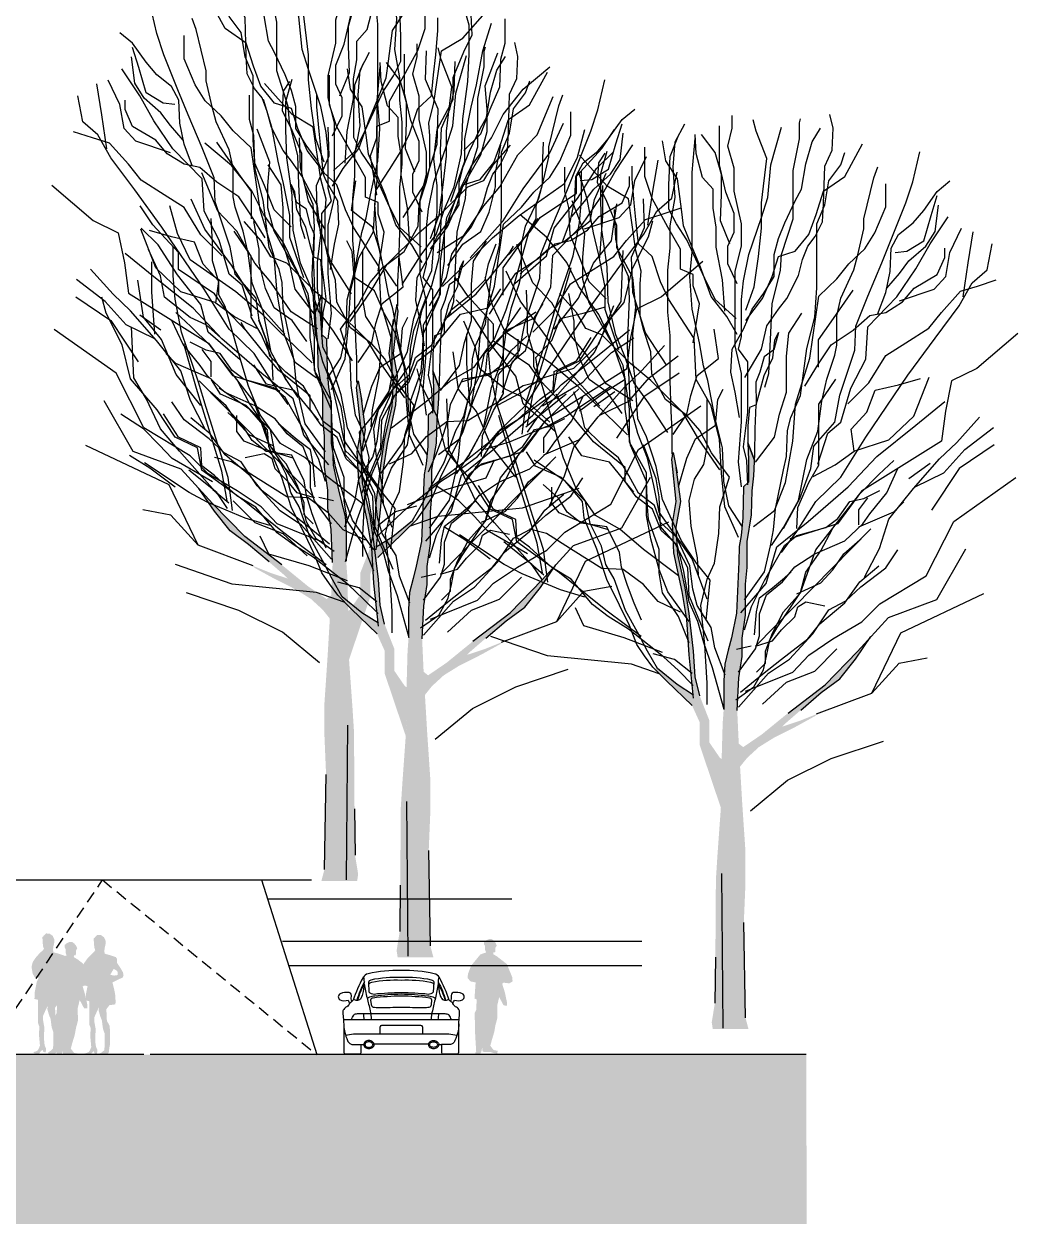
# Model space of a CAD drawing. Header units: metres. Extents: x 11 to 190, y 38 to 70.
# Drawn here: x 142.3 to 157.45, y 37.58 to 55.87 of the extents above; entities that cross this region are included whole.
import ezdxf

# ---------------------------------------------------------------- set-up
doc = ezdxf.new("R2010")
doc.units = ezdxf.units.M
doc.header["$LTSCALE"] = 0.01
doc.linetypes.add('AUSGEZOGEN', pattern=[1000, 1000, 0])
doc.linetypes.add('GESTRICHELT', pattern=[9, 6, -3])
for name, color, linetype in [('A_ansicht', 9, 'CONTINUOUS'), ('A_Baum', 250, 'CONTINUOUS'), ('A_Schraff_gelände', 251, 'CONTINUOUS'), ('A_Schraff_Stuck', 23, 'CONTINUOUS'), ('CP-CAR', 1, 'CONTINUOUS'), ('FASSADE', 7, 'AUSGEZOGEN'), ('PERSONEN', 7, 'CONTINUOUS')]:
    doc.layers.add(name, color=color, linetype=linetype)

# ---------------------------------------------------------------- blocks, each defined once
blk = doc.blocks.new('baum1')
at = {"layer": 'A_Baum', "linetype": 'Continuous'}
for points in [[(139.268, 243.467), (139.25, 243.747), (139.214, 244.249), (139.19, 244.589), (139.202, 244.84), (139.19, 245.267), (139.178, 245.428), (139.178, 245.757), (139.166, 245.948), (139.125, 246.109), (139.089, 246.252), (139.029, 246.536), (139.005, 247.127), (138.999, 247.306), (138.975, 247.431), (138.957, 247.634), (138.951, 247.992), (138.892, 248.046), (138.892, 248.303), (138.898, 248.5), (138.823, 248.301), (138.832, 248.118), (138.85, 247.945), (138.856, 247.67), (138.909, 247.364), (138.909, 247.061), (138.927, 246.872), (138.927, 246.72), (138.927, 246.512), (138.965, 246.247), (138.965, 246.039), (139.003, 245.793), (139.022, 245.414), (139.003, 244.998), (138.965, 244.354), (138.927, 243.787), (138.927, 243.427), (138.946, 242.973), (138.927, 241.875), (138.892, 241.744), (139.304, 241.744), (139.316, 241.822), (139.28, 242.043), (139.274, 242.574)], [(139.455, 245.018), (139.455, 245.28), (139.542, 245.471), (139.838, 245.758), (139.959, 245.879), (139.963, 245.932), (139.943, 245.898), (139.716, 245.715), (139.529, 245.596), (139.577, 246.055), (139.603, 246.464), (139.655, 246.786), (139.751, 247.23), (139.769, 247.569), (139.725, 247.822), (139.777, 248.309), (139.76, 248.388), (139.719, 248.164), (139.673, 247.822), (139.725, 247.526), (139.708, 247.212), (139.621, 246.829), (139.577, 246.533), (139.525, 246.098), (139.507, 245.802), (139.455, 245.584), (139.342, 245.297), (139.342, 245.045), (139.22, 244.867), (139.202, 244.857), (139.202, 244.84), (139.19, 244.589), (139.211, 244.295)], [(138.739, 245.139), (138.436, 245.386), (138.008, 245.712), (137.637, 246.094), (137.484, 246.262), (137.659, 246.005), (137.839, 245.78), (138.053, 245.622), (138.289, 245.42), (138.458, 245.274), (138.507, 245.228), (138.301, 245.296), (138.094, 245.379), (138.121, 245.353), (138.346, 245.229), (138.593, 245.105), (138.773, 244.993), (138.908, 244.869), (138.99, 244.767), (139.003, 244.998), (139.005, 245.034), (138.953, 244.993)]]:
    blk.add_hatch(color=256, dxfattribs=at).paths.add_polyline_path(points)
for p, q in [((137.917, 252.125), (137.953, 252.283)), ((138.305, 252.185), (138.293, 252.234)), ((138.802, 252.089), (138.839, 252.222)), ((139.081, 252.125), (139.081, 252.271)), ((137.929, 251.871), (137.917, 252.125)), ((138.159, 251.968), (138.062, 252.125)), ((138.305, 252.003), (138.305, 252.185)), ((138.633, 251.701), (138.511, 252.137)), ((138.681, 251.774), (138.802, 252.089)), ((139.13, 251.919), (139.081, 252.125)), ((139.227, 251.701), (139.227, 252.15)), ((139.737, 251.968), (139.627, 252.174)), ((137.783, 251.568), (137.577, 251.943)), ((138.232, 251.713), (138.159, 251.968)), ((138.378, 251.639), (138.305, 252.003)), ((139.276, 251.846), (139.433, 252.053)), ((139.494, 251.834), (139.506, 252.053)), ((139.542, 251.616), (139.506, 252.004)), ((139.797, 251.798), (139.7, 252.04)), ((139.761, 251.677), (139.737, 251.968)), ((139.846, 251.749), (139.882, 251.98)), ((136.997, 251.508), (136.916, 251.854)), ((137.829, 251.704), (137.782, 251.843)), ((138.014, 251.689), (137.929, 251.871)), ((139.057, 251.665), (139.13, 251.919)), ((139.203, 251.592), (139.276, 251.846)), ((139.421, 251.555), (139.494, 251.834)), ((139.809, 251.471), (139.797, 251.798)), ((140.088, 251.568), (140.088, 251.907)), ((140.594, 251.604), (140.521, 251.861)), ((140.521, 251.457), (140.839, 251.812)), ((140.619, 251.726), (140.545, 251.836)), ((137.447, 251.554), (137.401, 251.681)), ((137.967, 251.519), (137.829, 251.704)), ((138.026, 251.252), (138.014, 251.689)), ((138.281, 251.422), (138.232, 251.713)), ((138.669, 251.325), (138.633, 251.701)), ((138.742, 251.265), (138.681, 251.774)), ((139.057, 251.398), (139.057, 251.665)), ((139.154, 251.386), (139.227, 251.701)), ((139.712, 251.543), (139.846, 251.749)), ((139.737, 251.325), (139.761, 251.677)), ((140.234, 251.543), (140.234, 251.689)), ((140.631, 251.494), (140.619, 251.726)), ((141.011, 251.396), (141.011, 251.677)), ((136.716, 251.397), (136.57, 251.518)), ((137.563, 251.081), (137.447, 251.554)), ((138.026, 251.398), (137.783, 251.568)), ((138.013, 251.242), (137.967, 251.519)), ((138.378, 251.336), (138.378, 251.639)), ((139.203, 251.362), (139.203, 251.592)), ((139.3, 251.422), (139.421, 251.555)), ((139.542, 251.337), (139.542, 251.616)), ((139.664, 251.192), (139.712, 251.543)), ((140.004, 251.313), (140.088, 251.568)), ((140.21, 251.265), (140.234, 251.543)), ((140.594, 251.273), (140.594, 251.604)), ((140.753, 251.31), (140.851, 251.628)), ((136.873, 251.178), (136.716, 251.397)), ((137.077, 251.265), (136.997, 251.508)), ((137.309, 251.219), (137.309, 251.485)), ((138.111, 251.131), (138.026, 251.398)), ((138.353, 251.289), (138.281, 251.422)), ((138.972, 251.022), (139.057, 251.398)), ((139.057, 251.143), (139.154, 251.386)), ((139.3, 251.204), (139.3, 251.422)), ((139.809, 251.192), (139.809, 251.471)), ((140.276, 251.31), (140.521, 251.457)), ((140.533, 251.298), (140.631, 251.494)), ((140.962, 251.212), (141.011, 251.396)), ((136.74, 250.936), (136.703, 251.239)), ((136.788, 251.118), (136.716, 251.348)), ((137.239, 250.861), (137.077, 251.265)), ((138.106, 251.023), (138.013, 251.242)), ((138.038, 251.046), (138.026, 251.252)), ((138.475, 251.034), (138.353, 251.289)), ((138.378, 251.081), (138.378, 251.336)), ((138.742, 251.095), (138.669, 251.325)), ((138.742, 250.974), (138.742, 251.265)), ((139.215, 251.058), (139.203, 251.362)), ((139.542, 250.998), (139.542, 251.337)), ((139.797, 250.998), (139.737, 251.325)), ((139.822, 250.986), (140.004, 251.313)), ((140.092, 250.98), (140.104, 251.31)), ((140.186, 251.034), (140.21, 251.265)), ((140.19, 250.71), (140.276, 251.31)), ((140.41, 251.004), (140.533, 251.298)), ((140.582, 250.955), (140.594, 251.273)), ((140.68, 250.918), (140.753, 251.31)), ((140.778, 250.906), (140.925, 251.286)), ((136.8, 250.792), (136.592, 251.104)), ((136.873, 250.827), (136.788, 251.118)), ((136.995, 251.033), (136.873, 251.178)), ((137.436, 250.919), (137.309, 251.219)), ((138.196, 250.901), (138.111, 251.131)), ((139.057, 250.925), (139.057, 251.143)), ((139.263, 250.986), (139.3, 251.204)), ((139.64, 250.998), (139.664, 251.192)), ((139.724, 251.022), (139.809, 251.192)), ((140.423, 250.845), (140.435, 251.188)), ((140.949, 250.894), (140.962, 251.212)), ((141.219, 250.869), (141.525, 251.126)), ((136.57, 250.693), (136.436, 250.972)), ((137.164, 250.9), (136.995, 251.033)), ((137.563, 250.965), (137.563, 251.081)), ((137.632, 250.665), (137.563, 250.965)), ((138.123, 250.877), (138.038, 251.046)), ((138.106, 250.757), (138.106, 251.023)), ((138.511, 250.669), (138.378, 251.081)), ((138.548, 250.852), (138.475, 251.034)), ((138.887, 250.67), (138.742, 251.095)), ((138.778, 250.646), (138.742, 250.974)), ((138.972, 250.767), (138.972, 251.022)), ((139.106, 250.792), (139.215, 251.058)), ((139.263, 250.755), (139.263, 250.986)), ((139.542, 250.695), (139.542, 250.998)), ((139.542, 250.755), (139.64, 250.998)), ((139.603, 250.84), (139.724, 251.022)), ((139.676, 250.731), (139.822, 250.986)), ((139.797, 250.743), (139.797, 250.998)), ((140.239, 250.637), (140.092, 250.98)), ((140.161, 250.792), (140.186, 251.034)), ((140.41, 250.747), (140.41, 251.004)), ((136.361, 250.573), (136.303, 250.93)), ((136.849, 250.766), (136.74, 250.936)), ((137.067, 250.706), (136.873, 250.827)), ((137.249, 250.742), (137.164, 250.9)), ((137.355, 250.573), (137.239, 250.861)), ((137.551, 250.734), (137.436, 250.919)), ((138.208, 250.767), (138.123, 250.877)), ((138.353, 250.707), (138.196, 250.901)), ((138.596, 250.67), (138.548, 250.852)), ((139.13, 250.767), (139.057, 250.925)), ((139.397, 250.392), (139.603, 250.84)), ((140.374, 250.637), (140.423, 250.845)), ((140.521, 250.527), (140.582, 250.955)), ((140.619, 250.661), (140.68, 250.918)), ((140.802, 250.637), (140.778, 250.906)), ((140.839, 250.637), (140.949, 250.894)), ((140.986, 250.576), (141.219, 250.869)), ((136.142, 250.492), (136.084, 250.792)), ((136.618, 250.415), (136.57, 250.693)), ((136.631, 250.633), (136.631, 250.742)), ((136.962, 250.503), (136.8, 250.792)), ((137.043, 250.596), (136.849, 250.766)), ((137.201, 250.693), (137.067, 250.706)), ((137.261, 250.475), (137.249, 250.742)), ((137.736, 250.561), (137.551, 250.734)), ((138.106, 250.284), (138.106, 250.757)), ((138.269, 250.61), (138.208, 250.767)), ((138.548, 250.646), (138.353, 250.707)), ((139.045, 250.476), (138.972, 250.767)), ((139.13, 250.561), (139.13, 250.767)), ((139.191, 250.379), (139.263, 250.755)), ((139.445, 250.525), (139.542, 250.755)), ((139.567, 250.416), (139.542, 250.695)), ((139.676, 250.501), (139.676, 250.731)), ((139.822, 250.489), (139.797, 250.743)), ((140.004, 250.646), (140.161, 250.792)), ((140.129, 250.478), (140.19, 250.71)), ((140.227, 250.404), (140.41, 250.747)), ((141.378, 250.343), (141.562, 250.784)), ((136.419, 250.18), (136.361, 250.573)), ((136.716, 250.439), (136.631, 250.633)), ((137.152, 250.451), (137.043, 250.596)), ((137.517, 250.191), (137.355, 250.573)), ((137.678, 250.492), (137.632, 250.665)), ((137.875, 250.388), (137.736, 250.561)), ((138.317, 250.428), (138.269, 250.61)), ((138.523, 250.487), (138.511, 250.669)), ((138.62, 250.416), (138.548, 250.646)), ((138.596, 250.416), (138.596, 250.67)), ((138.827, 250.295), (138.778, 250.646)), ((138.948, 250.367), (138.887, 250.67)), ((139.021, 250.331), (139.13, 250.561)), ((139.906, 250.355), (140.004, 250.646)), ((140.227, 250.233), (140.239, 250.637)), ((140.276, 250.417), (140.374, 250.637)), ((140.545, 250.294), (140.619, 250.661)), ((140.729, 250.355), (140.839, 250.637)), ((140.802, 250.38), (140.802, 250.637)), ((140.851, 250.306), (140.986, 250.576)), ((136.315, 250.342), (136.142, 250.492)), ((136.752, 250.269), (136.618, 250.415)), ((136.982, 250.281), (136.716, 250.439)), ((137.181, 250.18), (136.962, 250.503)), ((137.298, 250.281), (137.152, 250.451)), ((137.31, 250.233), (137.261, 250.475)), ((137.829, 250.168), (137.678, 250.492)), ((138.451, 250.161), (138.317, 250.428)), ((138.62, 250.099), (138.523, 250.487)), ((138.717, 250.222), (138.596, 250.416)), ((138.73, 250.161), (138.62, 250.416)), ((139.045, 250.149), (139.045, 250.476)), ((139.324, 250.185), (139.445, 250.525)), ((139.53, 250.44), (139.676, 250.501)), ((139.53, 250.307), (139.53, 250.44)), ((139.542, 250.04), (139.567, 250.416)), ((139.822, 250.27), (139.822, 250.489)), ((140.141, 250.331), (140.129, 250.478)), ((140.264, 250.16), (140.276, 250.417)), ((140.508, 250.123), (140.521, 250.527)), ((141.525, 250.135), (141.684, 250.478)), ((136.254, 250.306), (136.036, 250.378)), ((136.449, 250.245), (136.254, 250.306)), ((136.465, 250.076), (136.315, 250.342)), ((137.152, 250.136), (136.752, 250.269)), ((137.116, 250.124), (136.982, 250.281)), ((138.083, 250.191), (137.875, 250.388)), ((138.129, 249.946), (138.106, 250.284)), ((138.924, 250.028), (138.827, 250.295)), ((138.972, 250.149), (138.948, 250.367)), ((139.166, 250.016), (139.191, 250.379)), ((139.276, 250.149), (139.397, 250.392)), ((139.458, 250.101), (139.53, 250.307)), ((139.809, 250.149), (139.906, 250.355)), ((139.822, 250.004), (139.822, 250.27)), ((140.141, 249.964), (140.141, 250.331)), ((140.19, 250.062), (140.227, 250.404)), ((140.533, 250.16), (140.729, 250.355)), ((140.545, 250.037), (140.545, 250.294)), ((140.619, 249.976), (140.851, 250.306)), ((140.729, 250.111), (140.802, 250.38)), ((141.158, 250.111), (141.378, 250.343)), ((141.843, 250.086), (141.929, 250.404)), ((142.125, 250.184), (142.272, 250.404)), ((136.667, 250.002), (136.449, 250.245)), ((137.517, 249.834), (137.181, 250.18)), ((137.407, 249.978), (137.31, 250.233)), ((137.655, 249.845), (137.517, 250.191)), ((137.941, 249.893), (137.686, 250.257)), ((137.875, 249.961), (137.829, 250.168)), ((138.187, 249.476), (138.083, 250.191)), ((138.548, 250.04), (138.451, 250.161)), ((138.851, 250.04), (138.717, 250.222)), ((138.924, 249.907), (138.73, 250.161)), ((138.972, 249.919), (138.972, 250.149)), ((139.033, 249.931), (139.276, 250.149)), ((139.045, 249.87), (139.045, 250.149)), ((139.142, 249.955), (139.324, 250.185)), ((139.676, 249.943), (139.809, 250.149)), ((140.08, 249.768), (140.227, 250.233)), ((140.288, 249.609), (140.264, 250.16)), ((140.876, 250), (141.072, 250.221)), ((140.9, 249.903), (140.962, 250.221)), ((141.219, 249.719), (141.525, 250.135)), ((141.439, 249.976), (141.452, 250.258)), ((141.831, 249.866), (142.125, 250.184)), ((142.064, 249.952), (142.26, 250.147)), ((136.742, 249.707), (136.465, 250.076)), ((136.813, 249.821), (136.667, 250.002)), ((137.31, 250.002), (137.116, 250.124)), ((137.492, 249.966), (137.31, 250.002)), ((138.429, 249.764), (138.279, 249.995)), ((138.681, 249.846), (138.548, 250.04)), ((138.633, 249.772), (138.62, 250.099)), ((138.948, 249.81), (138.851, 250.04)), ((139.53, 249.652), (139.458, 250.101)), ((139.458, 249.652), (139.542, 250.04)), ((139.797, 249.737), (139.822, 250.004)), ((140.227, 249.756), (140.19, 250.062)), ((140.386, 249.572), (140.545, 250.037)), ((140.423, 249.743), (140.508, 250.123)), ((140.472, 249.658), (140.729, 250.111)), ((140.766, 249.817), (140.876, 250)), ((140.949, 249.743), (141.158, 250.111)), ((141.696, 249.78), (141.843, 250.086)), ((137.686, 249.796), (137.492, 249.966)), ((137.875, 249.626), (137.875, 249.961)), ((138.087, 249.687), (137.941, 249.893)), ((138.221, 249.588), (138.129, 249.946)), ((138.972, 249.725), (138.972, 249.919)), ((139.021, 249.749), (139.142, 249.955)), ((139.045, 249.616), (139.045, 249.87)), ((139.518, 249.701), (139.676, 249.943)), ((140.104, 249.805), (140.141, 249.964)), ((140.447, 249.621), (140.619, 249.976)), ((140.9, 249.743), (140.9, 249.903)), ((141.439, 249.768), (141.439, 249.976)), ((141.831, 249.67), (141.831, 249.866)), ((141.843, 249.609), (142.064, 249.952)), ((141.892, 249.597), (141.892, 249.927)), ((142.039, 249.595), (142.174, 249.901)), ((135.786, 249.76), (136.262, 249.356)), ((137.08, 249.651), (136.813, 249.821)), ((137.54, 249.464), (137.517, 249.834)), ((137.667, 249.568), (137.655, 249.845)), ((137.941, 249.627), (137.686, 249.796)), ((138.453, 249.499), (138.429, 249.764)), ((138.545, 249.771), (138.6, 249.57)), ((138.587, 249.682), (138.545, 249.771)), ((138.657, 249.299), (138.633, 249.772)), ((138.742, 249.579), (138.681, 249.846)), ((139.081, 249.579), (138.948, 249.81)), ((139.009, 249.579), (138.972, 249.725)), ((139.239, 249.47), (139.288, 249.81)), ((139.797, 249.567), (139.797, 249.737)), ((139.835, 249.389), (140.08, 249.768)), ((140.019, 249.548), (140.104, 249.805)), ((140.227, 249.45), (140.227, 249.756)), ((140.251, 249.413), (140.582, 249.743)), ((140.312, 249.486), (140.423, 249.743)), ((140.582, 249.743), (140.766, 249.817)), ((140.766, 249.523), (140.949, 249.743)), ((140.827, 249.45), (140.9, 249.743)), ((140.986, 249.352), (141.219, 249.719)), ((141.17, 249.413), (141.696, 249.78)), ((141.366, 249.523), (141.439, 249.768)), ((142.137, 249.413), (142.137, 249.756)), ((137.054, 249.279), (136.742, 249.707)), ((137.31, 249.505), (137.08, 249.651)), ((137.898, 249.51), (137.875, 249.626)), ((138.087, 249.408), (137.941, 249.627)), ((138.087, 249.372), (138.087, 249.687)), ((138.291, 249.045), (138.221, 249.588)), ((138.611, 249.479), (138.587, 249.682)), ((138.936, 249.252), (138.742, 249.579)), ((138.899, 249.434), (139.009, 249.579)), ((138.972, 249.3), (139.045, 249.616)), ((139.094, 249.313), (139.081, 249.579)), ((139.409, 249.385), (139.458, 249.652)), ((139.494, 249.228), (139.518, 249.701)), ((140.251, 248.923), (140.288, 249.609)), ((140.312, 249.229), (140.447, 249.621)), ((140.337, 249.389), (140.472, 249.658)), ((141.415, 249.389), (141.831, 249.67)), ((141.574, 249.266), (141.843, 249.609)), ((141.868, 249.327), (141.892, 249.597)), ((141.99, 249.351), (142.039, 249.595)), ((137.504, 249.19), (137.31, 249.505)), ((137.713, 249.129), (137.54, 249.464)), ((137.759, 249.291), (137.667, 249.568)), ((137.99, 249.233), (137.898, 249.51)), ((138.349, 248.944), (138.187, 249.476)), ((138.453, 249.083), (138.453, 249.499)), ((138.6, 249.57), (138.712, 249.491)), ((138.712, 249.276), (138.611, 249.479)), ((138.712, 249.491), (138.76, 249.312)), ((139.482, 249.276), (139.239, 249.47)), ((139.797, 249.41), (139.797, 249.567)), ((140.006, 249.291), (140.019, 249.548)), ((140.202, 249.266), (140.227, 249.45)), ((140.215, 249.193), (140.312, 249.486)), ((140.533, 249.18), (140.766, 249.523)), ((140.729, 249.229), (140.827, 249.45)), ((141.366, 249.376), (141.366, 249.523)), ((142.235, 249.119), (142.297, 249.548)), ((136.262, 249.356), (136.551, 249.212)), ((138.244, 249.154), (138.087, 249.408)), ((138.76, 249.312), (138.808, 249.198)), ((138.899, 249.288), (138.899, 249.434)), ((138.972, 248.997), (138.972, 249.3)), ((139.045, 249.082), (139.094, 249.313)), ((139.36, 249.216), (139.409, 249.385)), ((139.797, 249.216), (139.797, 249.41)), ((140.019, 249.217), (140.251, 249.413)), ((140.264, 248.887), (140.337, 249.389)), ((140.606, 248.923), (140.986, 249.352)), ((140.864, 249.156), (141.17, 249.413)), ((141.292, 249.217), (141.415, 249.389)), ((141.292, 249.242), (141.366, 249.376)), ((141.696, 249.118), (141.99, 249.351)), ((141.794, 248.948), (141.868, 249.327)), ((142.101, 248.923), (142.137, 249.413)), ((142.664, 249.168), (142.713, 249.352)), ((136.551, 249.212), (136.623, 248.865)), ((136.985, 248.808), (136.811, 249.255)), ((137.164, 249.166), (136.91, 249.239)), ((137.54, 248.563), (137.054, 249.279)), ((137.431, 249.105), (137.164, 249.166)), ((137.747, 248.948), (137.504, 249.19)), ((137.84, 249.048), (137.759, 249.291)), ((138.083, 248.944), (137.886, 249.233)), ((138.048, 248.979), (137.99, 249.233)), ((138.705, 249.142), (138.657, 249.299)), ((138.76, 249.091), (138.712, 249.276)), ((138.808, 249.198), (138.802, 248.936)), ((138.899, 249.022), (138.899, 249.288)), ((139.276, 248.779), (139.36, 249.216)), ((139.324, 248.925), (139.494, 249.228)), ((139.555, 249.046), (139.482, 249.276)), ((139.651, 248.85), (140.019, 249.217)), ((139.785, 248.864), (139.797, 249.216)), ((139.847, 248.997), (140.006, 249.291)), ((140.043, 248.96), (140.215, 249.193)), ((140.166, 248.777), (140.202, 249.266)), ((140.227, 248.985), (140.533, 249.18)), ((140.312, 248.887), (140.312, 249.229)), ((140.521, 249.083), (140.729, 249.229)), ((141.047, 248.96), (141.292, 249.217)), ((141.121, 248.642), (141.292, 249.242)), ((141.488, 248.948), (141.574, 249.266)), ((142.48, 248.801), (142.664, 249.168)), ((137.528, 248.851), (137.431, 249.105)), ((137.829, 248.737), (137.713, 249.129)), ((137.898, 248.737), (137.84, 249.048)), ((138.406, 248.791), (138.291, 249.045)), ((138.533, 248.829), (138.453, 249.083)), ((138.802, 248.936), (138.76, 249.091)), ((138.996, 248.791), (139.045, 249.082)), ((139.247, 248.997), (139.186, 249.119)), ((139.603, 248.828), (139.555, 249.046)), ((140.349, 248.838), (140.521, 249.083)), ((140.668, 248.96), (140.864, 249.156)), ((140.82, 248.857), (140.905, 249.086)), ((141.066, 248.984), (141.108, 249.06)), ((141.182, 248.739), (141.513, 249.032)), ((141.513, 249.032), (141.696, 249.118)), ((142.027, 248.862), (142.235, 249.119)), ((136.962, 248.704), (136.631, 248.975)), ((138.094, 248.633), (138.048, 248.979)), ((138.083, 248.737), (138.083, 248.944)), ((138.383, 248.517), (138.349, 248.944)), ((138.802, 248.936), (138.88, 248.906)), ((138.814, 248.661), (138.802, 248.936)), ((138.88, 248.906), (138.898, 248.697)), ((138.899, 248.852), (138.899, 249.022)), ((138.972, 248.743), (138.972, 248.997)), ((139.227, 248.537), (139.324, 248.925)), ((139.271, 248.703), (139.247, 248.997)), ((139.369, 248.691), (139.369, 248.997)), ((139.602, 248.813), (139.847, 248.997)), ((139.823, 248.617), (140.043, 248.96)), ((140.166, 248.605), (140.251, 248.923)), ((140.251, 248.471), (140.312, 248.887)), ((140.264, 248.507), (140.264, 248.887)), ((140.288, 248.593), (140.668, 248.96)), ((140.846, 248.714), (141.066, 248.984)), ((141.121, 248.63), (141.488, 248.948)), ((141.599, 248.373), (141.794, 248.948)), ((142.346, 248.42), (142.37, 249.008)), ((136.491, 248.504), (136.23, 248.794)), ((136.623, 248.865), (136.667, 248.519)), ((137.273, 248.533), (136.985, 248.808)), ((137.71, 248.657), (137.528, 248.851)), ((138.441, 248.641), (138.406, 248.791)), ((138.591, 248.563), (138.533, 248.829)), ((138.948, 248.452), (138.899, 248.852)), ((139.191, 248.44), (139.276, 248.779)), ((139.455, 248.642), (139.602, 248.813)), ((139.467, 248.544), (139.651, 248.85)), ((139.761, 248.597), (139.603, 248.828)), ((139.773, 248.646), (139.785, 248.864)), ((140.068, 248.569), (140.166, 248.777)), ((140.778, 248.671), (140.82, 248.857)), ((141.623, 248.299), (141.77, 248.813)), ((141.856, 248.458), (142.027, 248.862)), ((142.382, 248.409), (142.48, 248.801)), ((136.4, 248.423), (136.069, 248.674)), ((137.414, 248.343), (136.962, 248.704)), ((137.674, 248.402), (137.71, 248.657)), ((137.979, 248.61), (137.829, 248.737)), ((138.141, 248.459), (137.898, 248.737)), ((138.094, 248.252), (137.979, 248.61)), ((138.083, 248.517), (138.083, 248.737)), ((138.221, 248.309), (138.094, 248.633)), ((138.453, 248.341), (138.441, 248.641)), ((138.82, 248.368), (138.814, 248.661)), ((138.898, 248.697), (138.898, 248.5)), ((139.009, 248.282), (138.972, 248.743)), ((139.504, 248.544), (139.271, 248.703)), ((139.32, 248.385), (139.455, 248.642)), ((139.369, 248.446), (139.369, 248.691)), ((139.773, 248.367), (139.773, 248.646)), ((140.592, 248.486), (140.778, 248.671)), ((140.677, 248.511), (140.846, 248.714)), ((141.023, 248.324), (141.121, 248.642)), ((136.06, 248.476), (136.465, 248.202)), ((136.691, 248.313), (136.491, 248.504)), ((136.667, 248.519), (137.591, 247.942)), ((137.678, 248.404), (137.273, 248.533)), ((137.829, 248.102), (137.54, 248.563)), ((138.083, 248.24), (138.083, 248.517)), ((138.464, 248.044), (138.383, 248.517)), ((138.811, 248.275), (138.591, 248.563)), ((138.823, 248.301), (138.898, 248.5)), ((138.898, 248.5), (138.823, 248.301)), ((138.898, 248.5), (138.892, 248.303)), ((139.203, 248.149), (139.227, 248.537)), ((139.222, 248.189), (139.467, 248.544)), ((139.602, 248.324), (139.504, 248.544)), ((139.957, 248.226), (140.068, 248.569)), ((139.957, 248.086), (140.104, 248.478)), ((140.055, 248.324), (140.166, 248.605)), ((140.068, 248.152), (140.264, 248.507)), ((140.068, 248.054), (140.251, 248.471)), ((140.313, 248.215), (140.677, 248.511)), ((140.389, 248.325), (140.592, 248.486)), ((140.815, 248.348), (140.962, 248.569)), ((136.641, 248.153), (136.4, 248.423)), ((137.745, 247.992), (137.414, 248.343)), ((137.892, 248.244), (137.674, 248.402)), ((138.175, 248.205), (138.141, 248.459)), ((138.487, 248.19), (138.453, 248.341)), ((138.832, 248.118), (138.82, 248.368)), ((138.912, 248.294), (138.948, 248.452)), ((139.112, 248.103), (139.32, 248.385)), ((139.178, 248.052), (139.191, 248.44)), ((139.406, 248.25), (139.369, 248.446)), ((139.76, 248.388), (139.716, 248.153)), ((139.777, 248.309), (139.76, 248.388)), ((140.496, 248.275), (140.815, 248.348)), ((141.346, 248.231), (141.45, 248.397)), ((141.513, 248.079), (141.599, 248.373)), ((141.574, 248.103), (141.856, 248.458)), ((142.076, 248.054), (142.382, 248.409)), ((142.199, 248.176), (142.346, 248.42)), ((136.465, 248.202), (136.782, 247.725)), ((136.992, 247.972), (136.691, 248.313)), ((137.043, 248.09), (136.8, 248.263)), ((137.297, 247.925), (137.17, 248.202)), ((137.389, 248.133), (137.216, 248.294)), ((138.147, 248.111), (137.892, 248.244)), ((138.198, 248.044), (138.083, 248.24)), ((138.302, 247.859), (138.175, 248.205)), ((138.314, 247.836), (138.221, 248.309)), ((138.892, 248.303), (138.892, 248.046)), ((138.899, 248.015), (138.912, 248.294)), ((138.972, 247.991), (139.009, 248.282)), ((139.516, 248.079), (139.406, 248.25)), ((139.7, 247.993), (139.602, 248.324)), ((139.673, 247.822), (139.725, 248.214)), ((139.725, 247.822), (139.777, 248.309)), ((139.884, 247.846), (139.957, 248.226)), ((139.982, 248.006), (140.055, 248.324)), ((140.215, 247.932), (140.496, 248.275)), ((140.271, 248.122), (140.389, 248.325)), ((140.313, 248.055), (140.313, 248.215)), ((140.888, 247.993), (141.023, 248.324)), ((141.006, 248.057), (141.363, 248.301)), ((141.049, 248.101), (141.346, 248.231)), ((141.329, 247.345), (141.623, 248.299)), ((136.972, 247.992), (136.641, 248.153)), ((137.609, 247.913), (137.389, 248.133)), ((138.117, 247.824), (137.829, 248.102)), ((138.58, 247.74), (138.487, 248.19)), ((138.85, 247.945), (138.832, 248.118)), ((139.222, 247.761), (139.112, 248.103)), ((139.166, 247.761), (139.203, 248.149)), ((139.578, 247.834), (139.516, 248.079)), ((139.921, 247.878), (139.957, 248.086)), ((140.068, 247.932), (140.068, 248.152)), ((140.161, 247.919), (140.271, 248.122)), ((140.771, 247.822), (141.049, 248.101)), ((140.806, 247.822), (141.006, 248.057)), ((141.378, 247.651), (141.513, 248.079)), ((142.039, 247.833), (142.199, 248.176)), ((137.273, 247.621), (136.992, 247.972)), ((137.493, 247.682), (137.297, 247.925)), ((137.563, 247.859), (137.378, 247.951)), ((137.591, 247.942), (137.866, 247.567)), ((138.206, 247.591), (137.745, 247.992)), ((138.325, 247.755), (138.198, 248.044)), ((138.591, 247.72), (138.464, 248.044)), ((138.856, 247.67), (138.85, 247.945)), ((138.892, 248.046), (138.951, 247.992)), ((138.951, 247.992), (138.957, 247.634)), ((139.118, 247.773), (139.178, 248.052)), ((139.921, 247.7), (139.982, 248.006)), ((139.975, 247.776), (140.161, 247.919)), ((140.055, 247.761), (140.068, 248.054)), ((140.068, 247.663), (140.068, 247.932)), ((140.186, 247.877), (140.313, 248.055)), ((140.655, 247.663), (140.888, 247.993)), ((141.083, 247.86), (141.26, 248.021)), ((141.159, 247.801), (141.159, 247.987)), ((141.831, 247.736), (142.003, 248.006)), ((141.868, 247.736), (142.076, 248.054)), ((142.235, 247.833), (142.493, 248.004)), ((137.216, 247.706), (137.101, 247.821)), ((137.621, 247.729), (137.517, 247.867)), ((137.725, 247.824), (137.563, 247.859)), ((137.782, 247.694), (137.609, 247.913)), ((137.863, 247.628), (137.725, 247.824)), ((138.337, 247.478), (138.117, 247.824)), ((138.487, 247.513), (138.302, 247.859)), ((138.487, 247.524), (138.314, 247.836)), ((139.553, 247.54), (139.578, 247.834)), ((139.663, 247.369), (139.884, 247.846)), ((139.725, 247.526), (139.673, 247.822)), ((139.769, 247.569), (139.725, 247.822)), ((139.908, 247.536), (139.921, 247.878)), ((140, 247.733), (140.186, 247.877)), ((140.718, 247.569), (140.771, 247.822)), ((140.788, 247.63), (140.806, 247.822)), ((140.981, 247.7), (141.083, 247.86)), ((141.074, 247.691), (141.159, 247.801)), ((141.819, 247.576), (142.039, 247.833)), ((142.052, 247.649), (142.235, 247.833)), ((137.621, 247.532), (137.216, 247.706)), ((137.574, 247.567), (137.493, 247.682)), ((137.621, 247.555), (137.621, 247.729)), ((138.117, 247.267), (137.782, 247.694)), ((138.337, 247.513), (138.325, 247.755)), ((138.603, 247.498), (138.58, 247.74)), ((138.834, 247.536), (138.591, 247.72)), ((138.909, 247.364), (138.856, 247.67)), ((138.96, 247.53), (139.118, 247.773)), ((139.009, 247.409), (139.166, 247.761)), ((139.235, 247.455), (139.222, 247.761)), ((139.541, 247.161), (139.921, 247.7)), ((139.899, 247.488), (140, 247.733)), ((139.907, 247.581), (139.975, 247.776)), ((140.019, 247.394), (140.068, 247.663)), ((140.043, 247.614), (140.055, 247.761)), ((140.374, 247.504), (140.655, 247.663)), ((140.82, 247.573), (140.981, 247.7)), ((140.846, 247.598), (141.074, 247.691)), ((141.256, 247.271), (141.378, 247.651)), ((141.574, 247.614), (141.831, 247.736)), ((141.611, 247.614), (141.868, 247.736)), ((141.905, 247.49), (142.052, 247.649)), ((137.384, 247.281), (137.273, 247.621)), ((137.482, 247.509), (138.811, 246.158)), ((137.609, 247.382), (137.482, 247.509)), ((137.782, 247.371), (137.574, 247.567)), ((138.002, 247.524), (137.863, 247.628)), ((137.866, 247.567), (138.414, 247.393)), ((138.059, 247.253), (137.924, 247.51)), ((138.337, 247.432), (138.002, 247.524)), ((138.567, 247.301), (138.206, 247.591)), ((138.626, 247.316), (138.487, 247.524)), ((138.957, 247.634), (138.975, 247.431)), ((139.48, 247.173), (139.553, 247.54)), ((139.708, 247.212), (139.725, 247.526)), ((139.721, 247.412), (139.907, 247.581)), ((139.737, 247.34), (139.908, 247.536)), ((139.751, 247.23), (139.769, 247.569)), ((139.921, 247.271), (140.043, 247.614)), ((140.104, 247.271), (140.374, 247.504)), ((140.381, 247.235), (140.524, 247.53)), ((140.507, 247.497), (140.846, 247.598)), ((140.524, 247.53), (140.82, 247.573)), ((140.588, 247.308), (140.718, 247.569)), ((140.64, 247.273), (140.788, 247.63)), ((141.219, 247.455), (141.415, 247.504)), ((141.354, 247.05), (141.819, 247.576)), ((141.562, 247.357), (141.611, 247.614)), ((141.562, 247.406), (141.574, 247.614)), ((142.162, 247.38), (142.395, 247.527)), ((137.794, 247.221), (137.609, 247.382)), ((138.129, 247.221), (137.782, 247.371)), ((138.51, 247.236), (138.337, 247.478)), ((138.476, 247.316), (138.337, 247.432)), ((138.637, 247.313), (138.603, 247.498)), ((138.975, 247.431), (138.999, 247.306)), ((139.284, 247.112), (139.235, 247.455)), ((139.492, 247.112), (139.663, 247.369)), ((139.569, 247.083), (139.721, 247.412)), ((139.712, 247.319), (139.899, 247.488)), ((139.921, 247.039), (140.019, 247.394)), ((140.913, 247.259), (141.219, 247.455)), ((141.415, 247.296), (141.562, 247.406)), ((141.439, 247.221), (141.905, 247.49)), ((141.709, 247.099), (142.223, 247.441)), ((141.868, 247.16), (142.162, 247.38)), ((137.309, 247.059), (137.17, 247.267)), ((137.554, 246.95), (137.384, 247.281)), ((138.23, 247.008), (138.059, 247.253)), ((138.291, 246.77), (138.117, 247.267)), ((138.707, 246.912), (138.476, 247.316)), ((138.688, 246.88), (138.567, 247.301)), ((138.707, 247.013), (138.637, 247.313)), ((138.909, 247.061), (138.909, 247.364)), ((138.999, 247.306), (139.005, 247.127)), ((139.59, 247.058), (139.737, 247.34)), ((139.636, 247.015), (139.712, 247.319)), ((139.655, 246.786), (139.751, 247.23)), ((139.7, 246.965), (140.104, 247.271)), ((139.921, 247.002), (139.921, 247.271)), ((140.355, 247.066), (140.381, 247.235)), ((140.527, 246.925), (140.64, 247.273)), ((140.535, 247.099), (140.588, 247.308)), ((140.582, 247.051), (140.913, 247.259)), ((141.072, 247.002), (141.562, 247.357)), ((141.158, 247.063), (141.415, 247.296)), ((141.207, 246.892), (141.256, 247.271)), ((141.268, 247.002), (141.329, 247.345)), ((141.389, 247.098), (141.712, 247.359)), ((137.921, 247.036), (137.794, 247.221)), ((138.36, 247.07), (138.129, 247.221)), ((139.005, 247.127), (139.029, 246.536)), ((139.369, 246.929), (139.284, 247.112)), ((139.333, 246.916), (139.492, 247.112)), ((139.369, 246.696), (139.541, 247.161)), ((139.467, 246.977), (139.48, 247.173)), ((139.621, 246.829), (139.708, 247.212)), ((140.44, 246.934), (140.535, 247.099)), ((141.25, 246.976), (141.433, 247.132)), ((141.267, 246.915), (141.389, 247.098)), ((141.501, 246.988), (141.709, 247.099)), ((137.378, 246.643), (136.846, 246.967)), ((137.597, 246.839), (137.309, 247.059)), ((137.609, 246.897), (137.389, 247.082)), ((138.06, 246.886), (137.921, 247.036)), ((138.292, 246.776), (138.23, 247.008)), ((138.499, 246.897), (138.36, 247.07)), ((138.541, 246.887), (138.399, 247.013)), ((138.938, 246.689), (138.707, 247.013)), ((138.927, 246.872), (138.909, 247.061)), ((138.909, 247.061), (138.909, 247.061)), ((139.535, 246.812), (139.569, 247.083)), ((139.577, 246.668), (139.636, 247.015)), ((139.578, 246.74), (139.59, 247.058)), ((139.823, 246.782), (139.921, 247.039)), ((139.884, 246.769), (139.921, 247.002)), ((140.104, 246.867), (140.337, 247.039)), ((140.288, 246.854), (140.355, 247.066)), ((140.337, 247.039), (140.582, 247.051)), ((140.631, 246.647), (141.072, 247.002)), ((140.937, 246.929), (141.158, 247.063)), ((141.06, 246.805), (141.501, 246.988)), ((137.771, 246.678), (137.597, 246.839)), ((137.782, 246.655), (137.609, 246.897)), ((138.337, 246.759), (138.06, 246.886)), ((138.614, 246.828), (138.476, 246.943)), ((138.684, 246.747), (138.499, 246.897)), ((138.765, 246.712), (138.614, 246.828)), ((138.979, 246.539), (138.688, 246.88)), ((138.857, 246.612), (138.707, 246.912)), ((138.927, 246.72), (138.927, 246.872)), ((139.382, 246.451), (139.333, 246.916)), ((139.443, 246.623), (139.369, 246.929)), ((139.484, 246.626), (139.535, 246.812)), ((139.577, 246.533), (139.621, 246.829)), ((139.933, 246.671), (140.104, 246.867)), ((140.211, 246.652), (140.288, 246.854)), ((140.309, 246.568), (140.44, 246.934)), ((140.379, 246.629), (140.527, 246.925)), ((140.692, 246.635), (140.937, 246.929)), ((137.967, 246.574), (137.771, 246.678)), ((138.487, 246.551), (138.291, 246.77)), ((138.561, 246.372), (138.292, 246.776)), ((138.765, 246.528), (138.684, 246.747)), ((138.799, 246.551), (138.765, 246.712)), ((138.927, 246.512), (138.927, 246.72)), ((139.492, 246.531), (139.578, 246.74)), ((139.578, 246.439), (139.823, 246.782)), ((139.603, 246.464), (139.655, 246.786)), ((139.7, 246.5), (139.884, 246.769)), ((140.778, 246.719), (141.06, 246.805)), ((137.586, 246.435), (137.378, 246.643)), ((138.071, 246.412), (137.782, 246.655)), ((138.152, 246.297), (137.967, 246.574)), ((138.233, 246.666), (138.013, 246.62)), ((138.325, 246.609), (138.233, 246.666)), ((138.36, 246.493), (138.325, 246.609)), ((138.614, 246.308), (138.487, 246.551)), ((138.822, 246.285), (138.799, 246.551)), ((138.938, 246.346), (138.857, 246.612)), ((139.029, 246.536), (139.089, 246.252)), ((139.323, 246.373), (139.484, 246.626)), ((139.394, 246.17), (139.443, 246.623)), ((139.476, 246.44), (139.577, 246.668)), ((139.676, 246.549), (139.933, 246.671)), ((140.127, 246.457), (140.211, 246.652)), ((140.129, 246.268), (140.521, 246.561)), ((140.17, 246.316), (140.309, 246.568)), ((140.265, 246.394), (140.379, 246.629)), ((140.508, 246.5), (140.692, 246.635)), ((140.521, 246.561), (140.631, 246.647)), ((140.79, 246.389), (140.888, 246.597)), ((137.637, 246.094), (137.277, 246.488)), ((137.921, 246.239), (137.586, 246.435)), ((138.21, 246.239), (138.071, 246.412)), ((138.51, 246.343), (138.36, 246.493)), ((138.765, 246.274), (138.765, 246.528)), ((138.965, 246.247), (138.927, 246.512)), ((139.357, 246.213), (139.492, 246.531)), ((139.408, 246.195), (139.476, 246.44)), ((139.525, 246.098), (139.577, 246.533)), ((139.577, 246.055), (139.603, 246.464)), ((139.578, 246.194), (139.7, 246.5)), ((140.276, 246.353), (140.508, 246.5)), ((137.659, 246.005), (137.481, 246.266)), ((137.493, 246.244), (137.481, 246.266)), ((138.418, 246.008), (138.152, 246.297)), ((138.614, 246.216), (138.51, 246.343)), ((138.647, 246.225), (138.561, 246.372)), ((138.695, 246.1), (138.614, 246.308)), ((138.811, 246.124), (138.765, 246.274)), ((139.281, 246.136), (139.323, 246.373)), ((139.872, 246.035), (140.276, 246.353)), ((140.056, 246.098), (140.17, 246.316)), ((140.178, 246.176), (140.265, 246.394)), ((140.325, 246.254), (140.79, 246.389)), ((138.129, 245.87), (137.875, 246.124)), ((138.198, 246.054), (137.921, 246.239)), ((138.51, 246.008), (138.21, 246.239)), ((138.811, 246.158), (138.614, 246.216)), ((138.684, 246.041), (138.647, 246.225)), ((139.007, 245.858), (138.811, 246.124)), ((139.032, 246.123), (138.863, 246.161)), ((138.965, 246.039), (138.965, 246.247)), ((139.089, 246.252), (139.125, 246.109)), ((139.163, 245.823), (139.281, 246.136)), ((139.306, 245.908), (139.408, 246.195)), ((139.369, 245.729), (139.394, 246.17)), ((139.884, 246.083), (140.325, 246.254)), ((140.091, 246.046), (140.178, 246.176)), ((138.008, 245.712), (137.637, 246.094)), ((137.839, 245.78), (137.659, 246.005)), ((138.383, 245.858), (138.198, 246.054)), ((138.661, 245.846), (138.418, 246.008)), ((138.73, 245.835), (138.51, 246.008)), ((138.72, 245.882), (138.684, 246.041)), ((138.695, 245.962), (138.695, 246.1)), ((139.003, 245.793), (138.965, 246.039)), ((139.125, 246.109), (139.166, 245.948)), ((139.507, 245.802), (139.525, 246.098)), ((139.525, 245.558), (139.577, 246.055)), ((139.543, 245.84), (139.746, 246.001)), ((139.7, 245.876), (139.872, 246.035)), ((139.746, 246.001), (139.992, 246.068)), ((139.943, 245.898), (140.056, 246.098)), ((139.995, 245.915), (140.091, 246.046)), ((138.453, 245.743), (138.129, 245.87)), ((138.926, 245.639), (138.383, 245.858)), ((139.007, 245.454), (138.661, 245.846)), ((138.799, 245.858), (138.695, 245.962)), ((138.831, 245.686), (138.72, 245.882)), ((139.166, 245.948), (139.178, 245.757)), ((139.171, 245.426), (139.306, 245.908)), ((139.529, 245.705), (139.7, 245.876)), ((139.716, 245.715), (139.943, 245.898)), ((139.838, 245.758), (139.995, 245.915)), ((139.921, 245.838), (140.239, 245.948)), ((138.053, 245.622), (137.839, 245.78)), ((138.436, 245.386), (138.008, 245.712)), ((138.73, 245.489), (138.453, 245.743)), ((138.984, 245.627), (138.73, 245.835)), ((139.022, 245.414), (139.003, 245.793)), ((139.178, 245.757), (139.178, 245.428)), ((139.369, 245.484), (139.369, 245.729)), ((139.455, 245.584), (139.507, 245.802)), ((139.525, 245.593), (139.716, 245.715)), ((139.542, 245.471), (139.838, 245.758)), ((138.289, 245.42), (138.053, 245.622)), ((139.039, 245.539), (138.831, 245.686)), ((139.183, 241.756), (139.198, 243.538)), ((138.927, 241.875), (138.946, 242.973)), ((139.274, 242.574), (139.28, 242.043))]:
    blk.add_line(p, q, dxfattribs=at)
at = {"layer": 'A_Baum', "ltscale": 0.04}
for p, q in [((136.527, 247.594), (135.811, 248.1)), ((136.846, 246.967), (136.527, 247.594)), ((136.721, 246.693), (136.389, 247.277)), ((137.137, 246.309), (136.178, 246.762)), ((137.277, 246.488), (136.721, 246.693)), ((137.471, 245.613), (137.137, 246.309)), ((141.21, 246.043), (141.864, 246.269)), ((137.157, 245.961), (136.834, 246.022)), ((140.239, 245.948), (141.21, 246.043)), ((137.471, 245.613), (137.157, 245.961)), ((138.107, 245.377), (137.471, 245.613)), ((137.941, 244.862), (137.337, 245.063)), ((138.443, 244.611), (137.941, 244.862)), ((138.871, 244.259), (138.443, 244.611))]:
    blk.add_line(p, q, dxfattribs=at)
blk = doc.blocks.new('Porsch-r')
at = {"layer": 'CP-CAR'}
for points in [[(863, 154), (1278, 154, 0.062136), (1277, 142, 0.123049), (1282, 120, 0.105504), (1300, 99, 0.087523), (1325, 86, 0.078008), (1356, 81, 0.078008), (1387, 86, 0.087523), (1412, 99, 0.105504), (1429, 120, 0.123049), (1435, 142), (1475, 142), (1475, 24), (1483, 3), (1492, 0), (1725, 0), (1731, 9), (1740, 24), (1740, 459, -0.006417), (1745, 531, -0.000224), (1753, 634, 0.187689), (1740, 678, 0.098821), (1692, 719, -0.185289), (1651, 770, -0.092535), (1675, 819, 0.20081), (1795, 826, 0.630085), (1794, 916, 0.153001), (1654, 935, 0.391104), (1623, 873, -0.179826), (1614, 803, 0.012315), (1595, 818, 0.043421), (1445, 1164, 0.178274), (1367, 1222, 0.056897), (863, 1271, 0.056897), (358, 1222, 0.178274), (280, 1164, 0.043421), (131, 818, 0.012315), (112, 803, -0.179826), (102, 873, 0.391104), (71, 935, 0.153001), (-69, 916, 0.630085), (-70, 826, 0.20081), (51, 819, -0.092535), (75, 770, -0.185289), (33, 719, 0.098821), (-15, 678, 0.187689), (-28, 634, -0.000224), (-20, 531, -0.006417), (-15, 459), (-15, 24), (-6, 9), (0, 0), (233, 0), (242, 3), (251, 24), (251, 142), (291, 142, 0.123049), (296, 120, 0.105504), (314, 99, 0.087523), (339, 86, 0.078008), (370, 81, 0.078008), (401, 86, 0.087523), (426, 99, 0.105504), (443, 120, 0.123049), (449, 142, 0.062136), (447, 154)], [(863, 929, 0.031233), (452, 908, -0.25747), (375, 940), (367, 1093, -0.296288), (405, 1131, -0.061861), (863, 1170, -0.061861), (1321, 1131, -0.296288), (1358, 1093), (1350, 940, -0.25747), (1273, 908, 0.031233)], [(863, 881, 0.025434), (434, 852, 0.282656), (395, 821), (403, 751, 0.293758), (436, 714, 0.065182), (520, 708, -0.001117), (863, 711, -0.001117), (1206, 708, 0.065182), (1290, 714, 0.293758), (1322, 751), (1330, 821, 0.282656), (1291, 852, 0.025434)], [(310, 142, 0.123049), (313, 128, 0.105504), (325, 114, 0.087523), (344, 104, 0.078008), (370, 100, 0.078008), (395, 104, 0.087523), (414, 114, 0.105504), (426, 128, 0.123049), (430, 142, 0.123049), (426, 156, 0.105504), (414, 171, 0.087523), (395, 181, 0.078008), (370, 185, 0.078008), (344, 181, 0.087523), (325, 171, 0.105504), (313, 156, 0.123049)], [(1416, 142, -0.123049), (1412, 128, -0.105504), (1400, 114, -0.087523), (1381, 104, -0.078008), (1356, 100, -0.078008), (1330, 104, -0.087523), (1311, 114, -0.105504), (1299, 128, -0.123049), (1296, 142, -0.123049), (1299, 156, -0.105504), (1311, 171, -0.087523), (1330, 181, -0.078008), (1356, 185, -0.078008), (1381, 181, -0.087523), (1400, 171, -0.105504), (1412, 156, -0.123049)]]:
    blk.add_lwpolyline(points, format="xyb", close=True, dxfattribs=at)
for points in [[(300, 1099, 0.047565), (186, 817, 0.047565)], [(369, 1061, -0.229234), (416, 1095, -0.054241), (863, 1125, -0.054241), (1309, 1095, -0.229234), (1357, 1061)], [(1426, 1099, -0.047565), (1539, 817, -0.047565)], [(299, 1068, 0.057511), (194, 817, 0.057511)], [(299, 1068, 0.025409), (341, 854, -0.003789), (389, 659, -0.050087), (406, 522)], [(1426, 1068, -0.025409), (1384, 854, 0.003789), (1337, 659, 0.050087), (1319, 522)], [(1426, 1068, -0.057511), (1531, 817, -0.057511)], [(75, 770, -0.025259), (112, 803, -0.043421)], [(345, 839, -0.184857), (383, 870, -0.049946), (459, 887, -0.023304), (863, 914, -0.023304), (1266, 887, -0.049946), (1342, 870, -0.184857), (1380, 839, -0.184857)], [(1651, 770, 0.025259), (1614, 803, 0.043421)], [(102, 522, -0.062968), (138, 593, -0.160566), (152, 604, -0.088041), (214, 614), (863, 614), (1511, 614, -0.088041), (1574, 604, -0.160566), (1587, 593, -0.062968), (1623, 522, -0.062968)], [(299, 522, 0.053777), (285, 614, 0.053777)], [(1427, 522, -0.053777), (1441, 614, -0.053777)], [(-15, 459, -0.002548), (-13, 430, 0.049619), (2, 326, 0.040402), (43, 203, 0.136102), (78, 158, 0.132202), (121, 142), (251, 142)], [(540, 301), (540, 408, -0.191346), (544, 420, -0.137438), (569, 440), (863, 440), (1156, 440, -0.137438), (1182, 420, -0.191346), (1185, 408), (1185, 301)], [(1740, 459, 0.002548), (1739, 430, -0.049619), (1724, 326, -0.040402), (1682, 203, -0.136102), (1647, 158, -0.132202), (1604, 142), (1475, 142)], [(1710, 279, 0.027239), (1590, 301), (863, 301), (135, 301, 0.027239), (15, 279, 0.027239)], [(447, 154, 0.06045), (443, 165, 0.105504), (426, 186, 0.087523), (401, 199, 0.078008), (370, 204, 0.078008), (339, 199, 0.087523), (314, 186, 0.105504), (296, 165, 0.123049), (291, 142, 0.123049)], [(1278, 154, -0.06045), (1282, 165, -0.105504), (1300, 186, -0.087523), (1325, 199, -0.078008), (1356, 204, -0.078008), (1387, 199, -0.087523), (1412, 186, -0.105504), (1429, 165, -0.123049), (1435, 142, -0.123049)]]:
    blk.add_lwpolyline(points, format="xyb", dxfattribs=at)
blk.add_lwpolyline([(-19, 522), (863, 522), (1744, 522)], dxfattribs=at)
for centre, radius, start, end in [((-70, 1088), 370, 356.7756, 13.7444), ((1795, 1088), 370, 166.2556, 183.2244), ((-593, 1118), 894, 346.6206, 356.7756), ((2318, 1118), 894, 183.2244, 193.3794), ((207, 980), 164, 244.1354, 262.2646), ((194, 880), 63, 262.2646, 322.9516), ((95, 954), 187, 322.9516, 346.6206), ((1631, 954), 187, 193.3794, 217.0484), ((1532, 880), 63, 217.0484, 277.7354), ((1518, 980), 164, 277.7354, 295.8646)]:
    blk.add_arc(centre, radius, start, end, dxfattribs=at)

msp = doc.modelspace()

# ---------------------------------------------------------------- hatches: boundary and pattern name
at = {"layer": 'A_Schraff_gelände'}
msp.add_hatch(color=256, dxfattribs=at).paths.add_polyline_path([(11.328, 41.598), (11.328, 37.579), (154.231, 37.579), (154.222, 40.16), (110.149, 40.16), (110.149, 41.363), (91.566, 41.363), (88.079, 41.363), (81.671, 41.413), (71.368, 41.415), (60.93, 41.416), (60.93, 41.537), (60.58, 41.537), (60.58, 41.662), (55.097, 41.662), (55.097, 41.598), (46.947, 41.598)])
at = {"layer": 'PERSONEN'}
h = msp.add_hatch(color=7, dxfattribs=at)
h.paths.add_polyline_path([(142.985, 41.503), (142.936, 41.576), (142.932, 41.644), (142.916, 41.668), (142.831, 41.697), (142.771, 41.713), (142.747, 41.721), (142.739, 41.757), (142.747, 41.813), (142.759, 41.866), (142.759, 41.918), (142.735, 41.97), (142.69, 42.003), (142.634, 42.007), (142.594, 41.97), (142.59, 41.958), (142.578, 41.954), (142.582, 41.866), (142.59, 41.805), (142.602, 41.773), (142.59, 41.757), (142.537, 41.705), (142.489, 41.656), (142.433, 41.576), (142.412, 41.499), (142.429, 41.395), (142.461, 41.338), (142.525, 41.334), (142.493, 41.274), (142.481, 41.209), (142.461, 41.113), (142.457, 41.008), (142.509, 40.996), (142.509, 40.887), (142.509, 40.646), (142.533, 40.585), (142.525, 40.472), (142.541, 40.295), (142.521, 40.251), (142.505, 40.223), (142.473, 40.207), (142.441, 40.199), (142.453, 40.179), (142.489, 40.175), (142.529, 40.175), (142.549, 40.207), (142.578, 40.235), (142.594, 40.199), (142.63, 40.195), (142.63, 40.207), (142.634, 40.255), (142.618, 40.287), (142.606, 40.336), (142.602, 40.472), (142.61, 40.565), (142.59, 40.67), (142.586, 40.746), (142.622, 40.827), (142.658, 40.899), (142.654, 40.851), (142.678, 40.766), (142.703, 40.706), (142.719, 40.577), (142.743, 40.509), (142.747, 40.336), (142.739, 40.251), (142.707, 40.219), (142.67, 40.199), (142.67, 40.175), (142.707, 40.17), (142.775, 40.175), (142.811, 40.219), (142.815, 40.279), (142.827, 40.34), (142.827, 40.452), (142.823, 40.617), (142.779, 40.698), (142.771, 40.875), (142.819, 40.936), (142.908, 40.948), (142.912, 40.98), (142.908, 41.085), (142.888, 41.185), (142.864, 41.282), (142.912, 41.306), (143.021, 41.358), (143.033, 41.387), (143.025, 41.435)])
h.paths.add_polyline_path([(142.831, 41.399), (142.872, 41.471), (142.876, 41.483), (142.9, 41.479), (142.94, 41.455), (142.944, 41.395), (142.888, 41.387)], flags=16)
h = msp.add_hatch(color=251, dxfattribs=at)
h.paths.add_polyline_path([(143.767, 41.482), (143.718, 41.554), (143.714, 41.623), (143.698, 41.647), (143.613, 41.675), (143.553, 41.691), (143.529, 41.699), (143.521, 41.735), (143.529, 41.792), (143.541, 41.844), (143.541, 41.897), (143.517, 41.949), (143.472, 41.981), (143.416, 41.985), (143.376, 41.949), (143.372, 41.937), (143.36, 41.933), (143.364, 41.844), (143.372, 41.784), (143.384, 41.752), (143.372, 41.735), (143.319, 41.683), (143.271, 41.635), (143.214, 41.554), (143.194, 41.478), (143.21, 41.373), (143.243, 41.317), (143.307, 41.313), (143.275, 41.252), (143.263, 41.188), (143.243, 41.091), (143.239, 40.987), (143.291, 40.974), (143.291, 40.866), (143.291, 40.624), (143.315, 40.564), (143.307, 40.451), (143.323, 40.274), (143.303, 40.229), (143.287, 40.201), (143.255, 40.185), (143.222, 40.177), (143.235, 40.157), (143.271, 40.153), (143.311, 40.153), (143.331, 40.185), (143.36, 40.213), (143.376, 40.177), (143.412, 40.173), (143.412, 40.185), (143.416, 40.234), (143.4, 40.266), (143.388, 40.314), (143.384, 40.451), (143.392, 40.544), (143.372, 40.648), (143.368, 40.725), (143.404, 40.805), (143.44, 40.878), (143.436, 40.829), (143.46, 40.745), (143.484, 40.685), (143.501, 40.556), (143.525, 40.487), (143.529, 40.314), (143.521, 40.229), (143.488, 40.197), (143.452, 40.177), (143.452, 40.153), (143.488, 40.149), (143.557, 40.153), (143.593, 40.197), (143.597, 40.258), (143.609, 40.318), (143.609, 40.431), (143.605, 40.596), (143.561, 40.676), (143.553, 40.854), (143.601, 40.914), (143.69, 40.926), (143.694, 40.958), (143.69, 41.063), (143.67, 41.164), (143.646, 41.26), (143.694, 41.284), (143.803, 41.337), (143.815, 41.365), (143.807, 41.413)])
h.paths.add_polyline_path([(143.613, 41.377), (143.654, 41.45), (143.658, 41.462), (143.682, 41.458), (143.722, 41.433), (143.726, 41.373), (143.67, 41.365)], flags=16)
for color, points in [(251, [(149.659, 41.54), (149.508, 41.657), (149.451, 41.691), (149.455, 41.717), (149.478, 41.717), (149.485, 41.736), (149.485, 41.789), (149.504, 41.822), (149.489, 41.86), (149.463, 41.894), (149.429, 41.92), (149.387, 41.92), (149.349, 41.905), (149.312, 41.875), (149.312, 41.838), (149.327, 41.815), (149.327, 41.758), (149.342, 41.717), (149.319, 41.709), (149.255, 41.687), (149.187, 41.604), (149.112, 41.513), (149.067, 41.393), (149.059, 41.329), (149.104, 41.276), (149.183, 41.261), (149.165, 41.016), (149.199, 41.001), (149.191, 40.839), (149.168, 40.793), (149.176, 40.454), (149.187, 40.277), (149.191, 40.213), (149.176, 40.179), (149.185, 40.157), (149.24, 40.157), (149.27, 40.202), (149.282, 40.266), (149.289, 40.205), (149.334, 40.198), (149.406, 40.202), (149.463, 40.183), (149.512, 40.175), (149.519, 40.22), (149.485, 40.224), (149.455, 40.232), (149.406, 40.296), (149.429, 40.379), (149.466, 40.503), (149.485, 40.609), (149.515, 40.722), (149.512, 40.91), (149.542, 41.035), (149.557, 41.008), (149.61, 40.91), (149.659, 40.906), (149.659, 40.963), (149.629, 41.106), (149.587, 41.242), (149.61, 41.257), (149.696, 41.246), (149.746, 41.276), (149.742, 41.336), (149.704, 41.43)]), (252, [(143.263, 41.496), (143.113, 41.613), (143.056, 41.647), (143.06, 41.673), (143.082, 41.673), (143.09, 41.692), (143.09, 41.745), (143.109, 41.779), (143.094, 41.816), (143.067, 41.85), (143.033, 41.877), (142.992, 41.877), (142.954, 41.861), (142.916, 41.831), (142.916, 41.794), (142.931, 41.771), (142.931, 41.714), (142.947, 41.673), (142.924, 41.665), (142.86, 41.643), (142.792, 41.56), (142.716, 41.469), (142.671, 41.349), (142.664, 41.285), (142.709, 41.232), (142.788, 41.217), (142.769, 40.972), (142.803, 40.957), (142.796, 40.795), (142.773, 40.749), (142.781, 40.41), (142.792, 40.233), (142.796, 40.169), (142.781, 40.135), (142.79, 40.113), (142.845, 40.113), (142.875, 40.158), (142.886, 40.222), (142.894, 40.161), (142.939, 40.154), (143.011, 40.158), (143.067, 40.139), (143.116, 40.131), (143.124, 40.176), (143.09, 40.18), (143.06, 40.188), (143.011, 40.252), (143.033, 40.335), (143.071, 40.459), (143.09, 40.565), (143.12, 40.678), (143.116, 40.866), (143.146, 40.991), (143.162, 40.964), (143.214, 40.866), (143.263, 40.863), (143.263, 40.919), (143.233, 41.062), (143.192, 41.198), (143.214, 41.213), (143.301, 41.202), (143.35, 41.232), (143.346, 41.292), (143.309, 41.386)])]:
    msp.add_hatch(color=color, dxfattribs=at).paths.add_polyline_path(points)

# ---------------------------------------------------------------- linework, layer by layer
at = {"layer": 'A_ansicht', "color": 1, "linetype": 'GESTRICHELT', "ltscale": 3}
for p, q in [((141.699, 40.16), (143.494, 42.822)), ((143.494, 42.822), (146.761, 40.16))]:
    msp.add_line(p, q, dxfattribs=at)
at = {"layer": 'FASSADE'}
for p, q in [((141.342, 42.822), (146.679, 42.822)), ((145.916, 42.822), (146.761, 40.16)), ((146.008, 42.534), (149.736, 42.534)), ((146.239, 41.889), (151.716, 41.889)), ((146.33, 41.519), (151.716, 41.519)), ((154.222, 40.16), (110.389, 40.16))]:
    msp.add_line(p, q, dxfattribs=at)

# ---------------------------------------------------------------- block references
at = {"layer": 'A_Baum', "yscale": 1.322639761297978, "zscale": 1.322639761297978}
for p, xscale in [((-36.873, -276.934), 1.322639761297978), ((332.243, -278.097), -1.322639761297978), ((337.047, -279.191), -1.322639761297978)]:
    msp.add_blockref('baum1', p, dxfattribs=dict(at, xscale=xscale))
at = {"layer": 'A_Schraff_Stuck', "color": 251, "xscale": 0.001, "yscale": 0.001, "zscale": 0.001}
msp.add_blockref('Porsch-r', (147.186, 40.171), dxfattribs=at)

doc.saveas('drawing.dxf')
